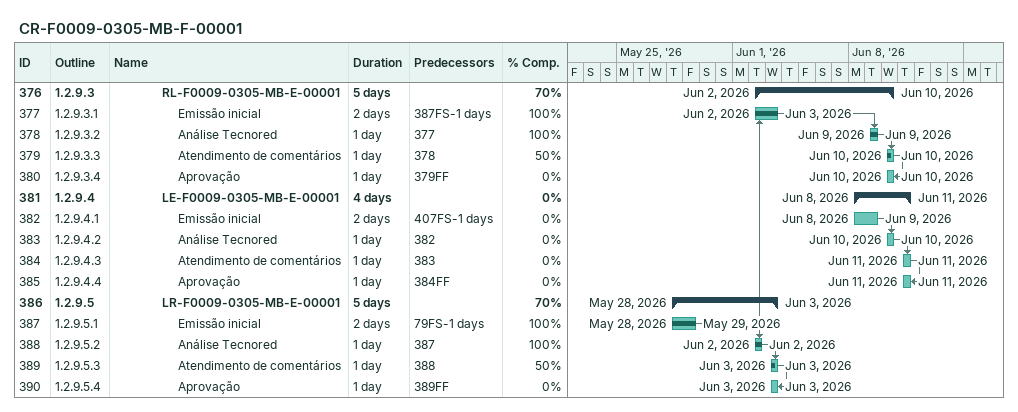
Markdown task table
CR-F0009-0305-MB-F-00001

| ID | WBS | Task | Duration | Start | Finish | Predecessors | % complete |
|---|---|---|---|---|---|---|---|
| 376 | 1.2.9.3 | **RL-F0009-0305-MB-E-00001** | 5d | 2026-06-02 | 2026-06-10 |  | 70 |
| 377 | 1.2.9.3.1 | Emissão inicial | 2d | 2026-06-02 | 2026-06-03 | 387FS-1d | 100 |
| 378 | 1.2.9.3.2 | Análise Tecnored | 1d | 2026-06-09 | 2026-06-09 | 377 | 100 |
| 379 | 1.2.9.3.3 | Atendimento de comentários | 1d | 2026-06-10 | 2026-06-10 | 378 | 50 |
| 380 | 1.2.9.3.4 | Aprovação | 1d | 2026-06-10 | 2026-06-10 | 379FF | 0 |
| 381 | 1.2.9.4 | **LE-F0009-0305-MB-E-00001** | 4d | 2026-06-08 | 2026-06-11 |  | 0 |
| 382 | 1.2.9.4.1 | Emissão inicial | 2d | 2026-06-08 | 2026-06-09 | 407FS-1d | 0 |
| 383 | 1.2.9.4.2 | Análise Tecnored | 1d | 2026-06-10 | 2026-06-10 | 382 | 0 |
| 384 | 1.2.9.4.3 | Atendimento de comentários | 1d | 2026-06-11 | 2026-06-11 | 383 | 0 |
| 385 | 1.2.9.4.4 | Aprovação | 1d | 2026-06-11 | 2026-06-11 | 384FF | 0 |
| 386 | 1.2.9.5 | **LR-F0009-0305-MB-E-00001** | 5d | 2026-05-28 | 2026-06-03 |  | 70 |
| 387 | 1.2.9.5.1 | Emissão inicial | 2d | 2026-05-28 | 2026-05-29 | 79FS-1d | 100 |
| 388 | 1.2.9.5.2 | Análise Tecnored | 1d | 2026-06-02 | 2026-06-02 | 387 | 100 |
| 389 | 1.2.9.5.3 | Atendimento de comentários | 1d | 2026-06-03 | 2026-06-03 | 388 | 50 |
| 390 | 1.2.9.5.4 | Aprovação | 1d | 2026-06-03 | 2026-06-03 | 389FF | 0 |
